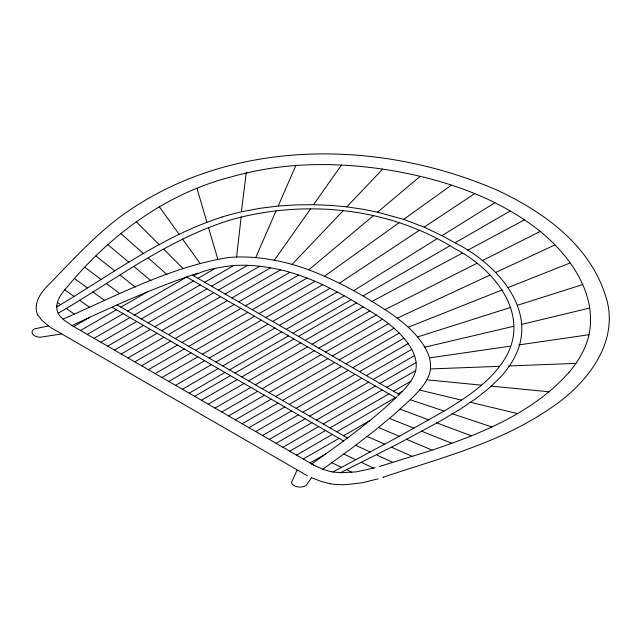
<?xml version="1.0" encoding="UTF-8"?>
<svg xmlns="http://www.w3.org/2000/svg" width="641" height="641" viewBox="0 0 641 641"><rect width="100%" height="100%" fill="white"/><g stroke="black" fill="none" stroke-linecap="round" stroke-linejoin="round"><path stroke-width="0.96" d="M410.224 399.76L444.157 411.057C461.72 400.465 479.196 389.111 493.25 373.983A177.637 102.56 0 0 0 499.443 366.532C535.531 320.957 497.849 270.967 455.126 248.82C392.036 209.15 312.632 199.856 240.768 217.195M246.785 172.91L245.271 173.262A228.092 131.685 0 0 0 230.375 177.124C165.058 194.015 109.403 235.744 66.984 287.224C60.454 294.235 53.019 305.164 58.9 314.715A30.84 17.804 0 0 0 59.565 315.66L63.972 320.027L71.952 325.58L313.97 465.158M412.115 397.861C419.046 390.874 426.313 383.47 429.438 373.903A74.805 43.187 0 0 0 430.44 368.936L430.464 368.783A89.379 51.601 0 0 0 429.406 357.942M62.914 319.146C116.566 295.838 169.681 267.033 228.012 257.602A74.805 43.187 0 0 1 236.609 257.025L241.136 217.099M222.098 217.011A179.28 103.505 0 0 1 241.361 211.818L246.232 173.038M36.257 305.685C37.226 298.209 41.873 291.887 46.905 286.543C71.488 261.528 94.94 234.991 123.529 214.374C231.249 137.647 379.031 138.921 497.152 190.201C542.815 211.474 588.037 243.66 604.727 293.33C622.243 341.108 586.227 385.345 548.255 409.711C498.65 443.324 439.702 458.227 383.622 477.08M398.077 395.649C404.848 388.895 412.075 381.812 415.152 372.509A67.025 38.692 0 0 0 415.648 370.626L415.68 370.482M276.055 210.905L255.711 257.61A114.427 66.063 0 0 1 271.888 259.821C304.932 265.414 335.443 280.205 364.32 296.639C386.892 310.861 411.931 324.634 425.616 348.568M241.753 211.738L259.589 208.357L278.17 206.049L295.862 165.53M297.047 470.173L291.543 482.369A8.605 4.968 0 0 0 296.911 486.695A8.605 4.968 0 0 0 305.997 485.702L311.526 477.681M568.839 372.533A228.092 131.685 0 0 0 575.53 363.936L576.139 363.062A201.803 116.51 0 0 0 589.007 334.73A217.684 125.676 0 0 0 589.664 308.401M278.17 206.049L295.685 204.896L313.513 204.679L341.461 165.058L342.102 165.09A252.834 145.972 0 0 1 381.291 168.928L383.342 169.216A278.146 160.587 0 0 1 419.318 176.139L421.273 176.596A286.407 165.354 0 0 1 451.44 185.113A279.324 161.268 0 0 1 474.228 193.382C497.937 203.061 520.692 215.656 540.667 231.746A279.324 161.268 0 0 1 555.002 244.902A286.407 165.354 0 0 1 569.753 262.321L570.562 263.443A278.146 160.587 0 0 1 582.549 284.219L583.062 285.397A252.834 145.972 0 0 1 589.704 308.025L521.117 324.538M274.308 260.262L310.516 208.918M568.839 372.533C533.288 412.532 482.056 433.324 432.451 450.022M292.16 264.34L343.231 210.617M313.513 204.679L330.339 205.352L346.781 206.875L382.677 169.112M402.3 391.419L398.021 393.862M399.199 394.544L192.252 275.061C150.996 288.995 111.35 307.151 71.952 325.58M411.602 398.365L410.817 399.135M410.296 399.639L393.734 414.807L374.216 430.992L352.053 447.987L322.84 469.22L315.556 465.951M397.116 396.579L336.813 431.818M395.817 397.821L186.579 277.016M395.585 398.045C369.753 422.595 340.595 443.276 311.694 463.996M308.906 269.773L373.479 215.584M346.781 206.875L362.598 209.182L377.549 212.171L420.232 176.347M324.554 276.199L399.191 222.619M377.549 212.171L403.678 219.398L451.44 185.113M339.233 283.33L419.454 230.239M403.678 219.398L424.158 227.122L474.789 193.614M56.753 306.983C110.524 274.973 161.836 236.305 222.09 217.003M58.123 313.321C113.625 280.958 165.923 240.455 227.859 220.768A177.637 102.56 0 0 1 240.768 217.187M353.528 290.734L437.122 238.7M424.158 227.122L441.978 235.672L494.964 202.692M443.917 411.202L401.186 435.263L332.935 471.984L330.524 471.536A30.84 17.804 0 0 1 328.889 471.151L322.84 469.22M73.691 326.59L89.764 317.303M80.478 330.508L116.374 309.779M120.901 307.167L147.134 292.024M87.264 334.426L123.168 313.697M127.687 311.085L186.884 276.904M193.43 275.742C204.727 269.717 217.812 267.601 230.423 265.855A67.025 38.692 0 0 1 233.685 265.566L233.925 265.55A75.013 43.308 0 0 1 247.674 265.334L247.931 265.334A90.613 52.314 0 0 1 259.677 266.239A107.111 61.84 0 0 1 269.917 267.722C299.964 272.665 327.775 285.95 353.8 301.27C375.265 314.258 399.215 326.998 411.915 349.706A107.111 61.84 0 0 1 414.487 355.587L414.495 355.619A90.613 52.314 0 0 1 416.057 362.397L416.065 362.55A75.013 43.308 0 0 1 415.697 370.482M94.051 338.344L129.955 317.615M134.482 315.003L193.43 280.966M197.949 278.354L215.208 268.395M100.837 342.262L136.741 321.534M141.268 318.922L200.216 284.892M204.743 282.272L233.685 265.566M107.632 346.18L143.528 325.452M148.055 322.84L207.003 288.811M211.53 286.198L247.674 265.326M114.419 350.098L150.315 329.37M154.842 326.758L213.79 292.729M218.317 290.117L259.725 266.239M121.205 354.016L157.109 333.288M161.628 330.676L220.576 296.647M225.103 294.035L270.502 267.826M127.992 357.934L163.896 337.214M168.423 334.602L227.371 300.565M231.89 297.953L280.502 269.885M134.778 361.861L170.682 341.132M175.209 338.52L234.157 304.483M238.684 301.871L289.868 272.313M141.573 365.779L177.469 345.05M181.996 342.438L240.944 308.401M245.471 305.789L298.722 275.045M148.359 369.697L184.255 348.968M188.783 346.356L247.73 312.319M252.258 309.707L307.111 278.042M155.146 373.615L191.05 352.887M195.569 350.274L254.517 316.237M259.044 313.625L315.092 281.271M161.933 377.533L197.837 356.805M202.364 354.193L261.312 320.163M265.831 317.551L322.711 284.708M168.719 381.451L204.623 360.723M209.15 358.111L268.098 324.082M272.625 321.47L330.051 288.314M175.506 385.369L211.41 364.641M215.937 362.029L274.885 328M279.412 325.388L337.166 292.04M182.3 389.287L218.196 368.567M222.723 365.947L281.671 331.918M286.198 329.306L344.137 295.854M189.087 393.213L224.983 372.485M229.51 369.873L288.458 335.836M292.985 333.224L351.028 299.716M363.086 295.91L449.99 245.735M441.978 235.672L455.038 242.827L510.22 211.025M194.56 396.37L230.464 375.642M234.991 373.03L293.939 339.001M298.466 336.389L356.508 302.873M201.354 400.288L237.25 379.56M241.777 376.948L300.725 342.919M305.252 340.307L363.191 306.855M208.141 404.207L244.037 383.486M248.564 380.866L307.512 346.837M312.039 344.225L369.793 310.877M214.927 408.133L250.831 387.404M255.35 384.792L314.298 350.755M318.825 348.143L376.251 314.987M221.714 412.051L257.618 391.322M262.145 388.71L321.093 354.673M325.612 352.061L382.493 319.226M228.5 415.969L264.404 395.241M268.932 392.629L327.88 358.591M332.407 355.979L388.446 323.625M235.295 419.887L271.191 399.159M275.718 396.547L334.666 362.51M339.193 359.897L394.047 328.232M242.082 423.805L277.978 403.077M282.505 400.465L341.453 366.436M345.98 363.816L399.231 333.08M248.868 427.723L284.764 406.995M289.291 404.383L348.239 370.354M352.766 367.742L403.958 338.184M255.655 431.641L291.559 410.913M296.078 408.301L355.026 374.272M359.553 371.66L408.165 343.592M262.441 435.56L298.345 414.839M302.873 412.219L361.82 378.19M366.34 375.578L411.738 349.369M269.228 439.478L305.132 418.757M309.659 416.145L368.607 382.108M373.134 379.496L414.495 355.619M276.023 443.404L311.919 422.675M316.446 420.063L375.394 386.026M379.921 383.414L416.065 362.55M282.809 447.322L318.705 426.594M323.232 423.981L382.18 389.944M386.707 387.332L415.648 370.626M289.596 451.24L325.5 430.512M330.019 427.9L388.967 393.862M393.494 391.25L410.761 381.291M296.382 455.158L332.286 434.43M303.169 459.076L339.073 438.348M343.6 435.736L369.825 420.592M309.964 462.994L326.029 453.716M372.068 301.43L462.193 253.171M467.433 250.367L524.562 219.775M384.88 309.683L476.84 263.371M482.24 260.655L540.275 231.425M332.935 471.984L340.499 472.713L399.183 443.252L440.383 421.041L460.534 409.006L476.535 398.149L490.085 387.34L501.022 376.596A181.227 104.635 0 0 0 509.258 366.115C544.257 316.39 499.443 264.973 455.038 242.827M397.244 318.16L490.045 275.069M495.621 272.481L555.002 244.902M408.365 327.19L502.224 289.916M508.137 287.561L570.186 262.922M192.252 275.061L197.757 273.242M383.438 477.144L382.877 477.329M417.764 336.862L510.829 307.376M517.311 305.324L582.709 284.604M379.424 466.488L432.154 450.126L406.498 439.309M377.998 478.867L361.845 482.841L346.156 484.604A45.623 26.337 0 0 1 329.899 483.731M375.225 467.698L374.576 467.882M340.499 472.713L356.18 471.88L373.927 468.066M424.839 347.166L513.77 326.261M49.549 326.638L48.588 325.932L34.39 328.889A8.605 4.968 0 0 0 32.643 334.121A8.605 4.968 0 0 0 40.135 337.238L61.248 334.041M518.737 344.938L588.919 334.722M425.6 348.568A114.427 66.063 0 0 1 429.454 357.902L510.324 346.164M430.448 368.936L499.595 366.323M508.882 365.963L575.914 363.375M236.609 257.025L236.874 257.017A89.379 51.601 0 0 1 255.647 257.626M490.742 386.09L549.049 391.779M426.906 379.793L481.519 385.185M329.923 483.667L321.253 481.479L311.887 477.841M469.877 402.147L517.471 413.565M419.535 390.048L461.512 400.136M451.905 413.637L491.847 426.946M399.984 409.134L428.845 419.927M436.353 422.731L471.391 435.84M355.483 445.239L370.258 452.025M389.408 418.381L414.022 428.196M421.369 431.129L451.881 443.292M399.319 436.281L378.422 427.467M367.093 436.417L384.736 444.213M391.739 447.314L412.443 456.456M377.092 455.166L392.925 462.441M343.664 453.972L355.859 459.749M361.404 462.369L373.607 468.146M307.52 475.838L51.576 328.08M331.701 462.642L341.533 467.393M315.204 465.783L314.322 465.342M346.717 469.645L351.845 472.385M117.015 304.916L347.494 437.987M111.855 307.167L343.6 440.96M311.871 464.092L313.409 464.989M56.801 305.837L57.674 306.398M135.227 287.064L119.963 274.989M57.426 302.408L60.574 304.571M66.063 308.361L74.3 314.034M64.765 289.836L73.835 296.23M79.316 300.084L89.315 307.127M50.831 327.559L50.094 327.03M92.689 291.775L104.443 300.3M74.644 278.683L87.248 287.825M48.532 325.884L41.777 320.171L37.891 315.06M85.013 267.417L100.861 279.372M106.222 283.41L119.731 293.602M95.982 256.039L114.723 270.847M107.816 244.646L128.889 262.265M133.961 266.504L150.964 280.718M120.732 233.388L143.424 253.612M148.287 257.946L166.989 274.612M136.132 221.578L159.176 244.638M163.647 249.109L183.222 268.699M182.565 239.093L200.032 263.323M159.313 206.779L179.087 234.261M208.453 227.531L217.804 259.068M197.043 188.55L206.899 222.211M37.779 315.076A45.623 26.337 0 0 1 36.361 305.693M246.801 172.934A201.803 116.51 0 0 1 295.846 165.482A217.684 125.676 0 0 1 341.453 165.098"/></g></svg>
